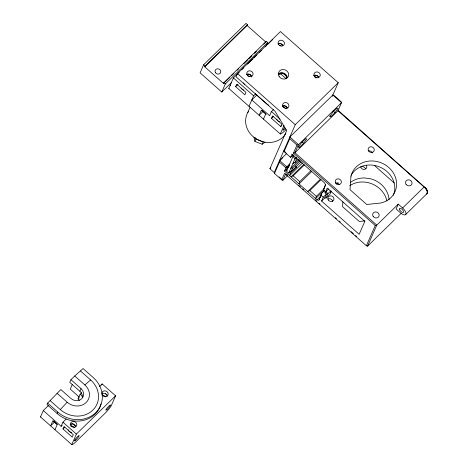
<?xml version="1.0" encoding="UTF-8"?>
<svg xmlns="http://www.w3.org/2000/svg" width="468" height="468" viewBox="0 0 468 468"><rect width="100%" height="100%" fill="white"/><g stroke="black" fill="none" stroke-linecap="round" stroke-linejoin="round"><path stroke-width="0.7" d="M287.557 175.711L282.894 180.262L281.718 179.835L274.488 173.441L279.46 162.115L279.548 160.454L286.726 153.446M293.015 155.206L290.581 157.347L284.082 151.597L289.762 138.651L289.85 136.989L332.836 95.016L334.012 95.443L341.242 101.837L341.505 102.691L337.954 110.781L294.969 152.755L293.436 153.135L375.242 225.512L376.775 225.126L398.268 204.142L402.603 207.979A5.856 2.492 45.7 0 1 405.873 214.239A5.856 2.492 45.7 0 1 400.473 212.829L396.139 208.997L398.268 204.142M342.898 201.778L342.558 206.675L359.289 221.481L364.987 220.873M405.452 214.736L427.366 193.255L427.319 191.529L426.12 189.236L426.213 188.616L338.235 110.413M427.366 193.255L427.231 190.546L426.213 188.616M325.26 185.784L325.5 184.801M289.756 163.935L285.966 167.866L284.544 171.101L317.064 199.877L318.866 200.345L321.627 193.413L324.693 190.423M328.723 188.861L325.564 191.944L323.394 190.031L325.623 184.31M296.098 166.081L296.648 167.129L290.324 173.3L289.604 175.582L302.585 162.905M310.951 170.644L299.719 181.613L298.999 183.889L311.746 171.446M323.996 188.838L316.339 196.32L315.619 198.596L324.289 190.131M319.223 199.538L321.627 193.413M393.208 195.314L394.384 192.202A23.435 20.896 23.7 0 0 379.156 166.76A23.435 20.896 23.7 0 0 351.099 175.33M99.368 386.626L102.141 383.924L115.578 395.811L110.963 406.335A11.753 1.802 -48.5 0 1 105.721 412.647L75.243 442.412A11.753 1.802 -48.5 0 1 71.768 444.6L40.505 416.941L43.308 410.547L48.473 405.504M47.654 403.112L57.775 412.062A27.337 24.383 23.7 0 0 95.712 412.682A27.337 24.383 23.7 0 0 93.173 377.5L83.058 368.55L74.74 375.974L70.949 379.683L81.063 388.633A7.81 6.967 23.7 0 1 81.789 398.683A7.81 6.967 23.7 0 1 70.949 398.508L60.834 389.557L47.654 403.112L47.016 404.568L57.137 413.519A27.337 24.383 23.7 0 0 63.771 417.977L66.228 419.059A27.337 24.383 23.7 0 0 101.024 403.878M229.8 77.343L223.529 83.468L204.738 66.842L247.092 25.488L247.449 24.681L246.004 23.4L203.644 64.754L200.093 72.844L221.774 92.026L231.713 82.327M204.738 66.842L205.089 66.035L247.449 24.681M70.949 379.683L69.773 382.35L79.893 391.301A7.81 6.967 23.7 0 1 82.45 397.747M57.137 413.519L57.775 412.062M72.324 384.444L70.27 389.124L79.32 397.133M54.955 429.729L57.231 424.546L52.896 420.714L50.62 425.892L54.54 422.066L57.248 424.464M43.308 410.547L61.132 426.319L62.946 422.189L66.175 419.035M62.981 428.963L64.052 426.535L73.3 434.719L72.236 437.147L62.981 428.963L64.941 427.05M79.893 391.301L81.063 388.633M79.449 400.386A11.911 10.624 23.7 0 0 78.057 398.941L80.151 394.167L81.666 392.687M223.529 83.468L223.879 82.66L266.233 41.301L267.684 42.582L266.315 45.694M221.774 92.026L225.324 83.936L267.684 42.582M71.768 444.6L76.383 434.082L115.578 395.811M286.042 129.607L283.743 131.806A11.753 1.802 -48.5 0 1 280.268 133.994L228.77 88.429L233.386 77.916L239.136 72.3M332.262 96.326L338.247 82.719L280.431 31.572L237.446 73.546L236.024 76.781L275.049 111.302L286.662 130.566L269.907 168.732L274.242 172.569L274.488 173.441M101.62 385.1L102.141 383.924M235.644 86.644L236.709 84.217L245.957 92.401L244.893 94.828L235.644 86.644L238.089 84.252M266.233 41.301L265.882 42.108L247.092 25.488M255.674 93.811L253.621 95.817L249.005 106.335A11.753 1.802 -48.5 0 0 249.28 106.3M247.8 112.484L250.111 107.225M263.461 119.118L265.73 113.94L261.396 110.109L259.126 115.286L263.039 111.46L266.292 114.338M265.052 142.126L262.168 144.238L254.89 141.4L255.955 138.973L255.657 137.563M273.757 109.331L271.446 111.583L269.632 115.713L251.813 99.941L256.973 94.899M271.487 118.351L272.551 115.929L281.8 124.114L280.736 126.535L271.487 118.351L273.447 116.444M262.168 144.238L263.232 141.81L255.955 138.973M280.268 133.994L284.023 125.447M274.225 172.587L295.255 124.693L338.247 82.719M290.581 157.347L292.003 154.112L324.523 182.883L325.611 184.971L323.394 190.031M281.718 179.835L284.556 173.359L366.362 245.735L367.538 246.162L401.205 213.291M293.436 153.135L296.987 145.045L298.52 144.665L341.505 102.691L332.836 95.016M293.922 155.622L292.915 156.604L286.521 171.171L288.692 173.084L290.207 171.604M285.737 173.786L282.894 180.262L279.098 176.904M288.692 173.084L295.086 158.523L296.092 157.541M288.867 172.68L291.032 171.68L292.635 168.041L300.292 160.565M293.974 162.384L292.956 163.379L295.121 162.378L296.718 158.74L294.904 158.927L296.437 157.435M325.564 191.944L327.249 188.107L364.829 221.352L359.143 234.292L321.569 201.047L323.253 197.203L326.412 194.121L327.998 193.617L330.847 190.839M324.728 197.964L326.412 194.121L324.967 192.839L325.833 191.699L327.998 193.617L326.085 197.987L324.728 197.964L321.569 201.047M331.245 191.16L329.876 194.279L326.085 197.987M366.362 245.735L375.242 225.512M367.538 246.162L376.775 225.126L294.969 152.755L298.52 144.665L289.85 136.989M426.12 189.236L425.184 188.066L425.424 187.633M303.627 143.307L306.733 138.955L305.657 138.68L301.486 142.758L298.385 147.104L299.456 147.379L303.627 143.307L302.182 142.026M334.989 112.689L338.089 108.342L337.019 108.067L332.847 112.139L329.747 116.491L330.817 116.766L334.989 112.689L333.058 110.986M426.921 192.412L427.278 191.997M284.544 171.101L288.417 167.088M50.187 400.643L60.302 409.594L67.158 402.211A13.671 12.191 23.7 0 0 86.124 402.521A13.671 12.191 23.7 0 0 84.86 384.93L74.74 375.974M231.367 75.81L233.982 73.254M237.124 70.194L238.692 68.661M243.922 63.554L247.578 59.98M248.625 58.962L251.761 55.897M254.376 53.346L256.47 51.299M263.788 44.156L265.356 42.623M241.751 69.75L243.84 67.708M247.496 64.139L252.726 59.032M253.767 58.014L256.903 54.955M259.518 52.398L261.606 50.357M265.268 46.788L266.31 45.765M267.357 44.747L272.581 39.645M280.736 126.535L281.713 125.582M269.907 168.732L270.943 167.719M295.121 162.378L298.18 159.389M299.491 159.769L290.821 168.234L292.635 168.041M291.032 171.68L301.246 161.712M303.796 164.414L291.049 176.857L293.214 175.857L304.446 164.888M78.057 398.941L79.069 397.952M61.132 426.319L62.168 425.307M320.416 179.121L307.669 191.564L309.834 190.564L321.071 179.595M317.064 199.877L320.709 196.314M319.942 197.256L320.96 196.262M324.967 192.839L325.98 191.851M336.621 184.152L338.165 182.643M330.303 192.524L331.332 191.517M402.603 207.979L424.096 186.989L425.184 188.066M84.86 384.93L90.646 379.969L80.531 371.019M426.254 193.957L426.945 193.752M70.13 424.371L72.715 423.762L75.798 426.488M286.258 174.728L287.334 175.003M314.941 77.121L316.017 78.074M337.954 110.781L424.096 186.989M329.852 115.912L330.817 116.766M279.876 73.154L286.264 78.811M374.265 165.315L394.226 182.976M237.446 73.546L295.255 124.693M255.516 93.963L265.637 102.913A27.337 24.383 23.7 0 0 268.796 105.353M233.386 77.916L253.621 95.817M271.446 111.583L280.051 119.194M289.762 138.651L296.987 145.045M298.496 146.531L299.456 147.379M203.644 64.754L205.089 66.035M223.879 82.66L225.324 83.936M292.915 156.604L295.086 158.523M285.878 152.568L283.813 150.743L284.082 151.597M295.56 166.169L296.648 167.129M321.083 195.291L323.253 197.203M279.548 160.454L286.779 166.848M279.46 162.115L285.966 167.866M285.989 169.463L287.071 170.422M289.242 172.341L290.324 173.3M293.214 175.857L299.719 181.613M309.834 190.564L316.339 196.32M286.281 174.271L287.37 175.237M298.824 185.369L300.462 186.814M302.644 188.744L303.732 189.71M315.186 199.842L316.818 201.293M319 203.217L320.094 204.183M335.363 217.696L336.457 218.661M339.183 221.071L340.271 222.037M351.181 231.689L353.363 233.62M355.54 235.55L356.634 236.51M105.44 393.582L107.617 395.513M57.037 393.26L67.158 402.211M62.946 422.189L76.383 434.082M253.989 137.165L254.89 141.4M427.383 191.359L427.495 192.494M427.231 190.546L427.319 191.529M426.834 189.604L426.851 190.412M54.423 421.422A3.223 0.491 -48.5 0 1 53.908 420.943M80.151 394.167A11.911 10.624 23.7 0 1 82.672 397.238M90.646 379.969A23.435 20.896 23.7 0 1 92.816 410.126A23.435 20.896 23.7 0 1 60.302 409.594M40.78 416.906A11.753 1.802 -48.5 0 1 40.505 416.941M71.657 432.426A3.516 3.136 23.7 0 1 68.164 429.706M70.721 426.067A3.516 3.136 23.7 0 1 74.324 427.576M102.182 393.617A3.223 2.872 23.7 0 1 107.108 396.238M102.077 395.448A3.516 3.136 23.7 0 1 105.68 396.958M70.826 424.236A3.223 2.872 23.7 0 1 75.752 426.851M229.051 88.399A11.753 1.808 -48.6 0 1 228.77 88.429M230.279 85.802A5.271 0.807 -48.5 0 1 230.414 85.352M243.641 90.014A3.516 3.136 23.7 0 1 241.043 87.996M244.916 84.568A3.223 2.872 23.7 0 1 243.313 82.766M262.753 110.945A3.223 0.491 -48.5 0 1 262.296 110.524M285.293 128.413A3.516 0.538 -48.5 0 1 282.976 130.192A3.516 0.538 -48.5 0 1 284.737 127.431M279.484 121.727A3.516 3.136 23.7 0 1 276.664 119.1M246.776 74.494A3.124 2.785 23.7 0 1 251.556 77.033M247.572 75.757A3.124 2.785 23.7 0 1 249.801 76.623M278.478 74.336A4.885 4.352 23.7 0 1 283.626 73.458A4.885 4.352 23.7 0 1 286.878 77.612M282.625 106.207A3.124 2.785 23.7 0 1 287.241 108.009M313.981 75.594A3.124 2.785 23.7 0 1 318.597 77.39M278.132 43.881A3.124 2.785 23.7 0 1 282.754 45.677M283.421 107.47A3.124 2.785 23.7 0 1 286.176 108.933M278.296 74.74A4.885 4.352 23.7 0 1 283.45 73.862A4.885 4.352 23.7 0 1 286.703 78.016M279.729 45.25A3.124 2.785 23.7 0 1 281.157 46.01M314.771 76.851A3.124 2.785 23.7 0 1 317 77.723M278.507 74.102A15.625 13.935 23.7 0 1 281.157 73.932M285.866 133.526A21.774 19.416 23.7 0 1 256.511 139.084A21.774 19.416 23.7 0 1 248.561 111.249M280.174 160.489A2.732 0.421 -48.5 0 1 282.777 157.716M246.724 74.418A3.223 2.872 23.7 0 1 251.486 76.272M278.08 43.805A3.223 2.872 23.7 0 1 282.842 45.659M313.7 75.652A3.223 2.872 23.7 0 1 318.819 77.875M282.391 106.236A3.223 2.872 23.7 0 1 287.253 107.792M278.185 74.079A5.271 4.703 23.7 0 1 283.748 73.131A5.271 4.703 23.7 0 1 287.264 77.618M349.684 185.755A23.435 20.896 23.7 0 1 386.913 200.901M350.321 182.543A23.435 20.896 23.7 0 1 364.56 177.939L370.562 178.764A23.435 20.896 23.7 0 1 389.089 199.643M360.787 166.936A3.124 2.785 23.7 0 1 365.409 168.737M366.292 165.216A3.124 2.785 23.7 0 1 365.104 169.24A3.124 2.785 23.7 0 1 360.834 167.281M327.916 199.035A3.124 2.785 23.7 0 1 332.69 201.573M289.587 165.532A2.732 0.421 -48.5 0 1 287.083 167.977A2.732 0.421 -48.5 0 1 287.785 166.374L288.229 165.836A2.732 0.421 -48.5 0 1 289.622 164.408M368.433 150.889A3.124 2.785 23.7 0 1 372.335 152.96M335.562 182.988A3.124 2.785 23.7 0 1 339.101 184.369M293.12 154.692A2.732 0.421 -48.5 0 1 292.67 154.575M350.947 176.395L350.017 189.686L366.748 204.493L380.987 202.972A23.435 20.896 23.7 0 0 388.727 167.462A23.435 20.896 23.7 0 0 350.947 176.395M75.617 440.166A3.516 0.538 -48.5 0 0 79.186 435.661A3.516 0.538 -48.5 0 0 75.664 438.727A3.516 0.538 -48.5 0 0 75.617 440.166M106.973 409.553A3.516 0.538 -48.5 0 0 110.542 405.048A3.516 0.538 -48.5 0 0 107.026 408.114A3.516 0.538 -48.5 0 0 106.973 409.553M71.025 425.798A3.223 2.872 23.7 0 0 76.5 425.886A3.223 2.872 23.7 0 0 73.447 421.44A3.223 2.872 23.7 0 0 71.025 425.798M102.381 395.179A3.223 2.872 23.7 0 0 107.856 395.267A3.223 2.872 23.7 0 0 104.803 390.827A3.223 2.872 23.7 0 0 102.381 395.179M247.279 75.167A3.223 2.872 23.7 0 0 252.755 75.26A3.223 2.872 23.7 0 0 249.701 70.814A3.223 2.872 23.7 0 0 247.279 75.167M278.635 44.554A3.223 2.872 23.7 0 0 284.111 44.641A3.223 2.872 23.7 0 0 281.052 40.201A3.223 2.872 23.7 0 0 278.635 44.554M314.209 75.798A3.223 2.872 23.7 0 0 319.667 76.764A3.223 2.872 23.7 0 0 317.444 71.967A3.223 2.872 23.7 0 0 314.209 75.798M283.251 107.055A3.223 2.872 23.7 0 0 288.686 106.792A3.223 2.872 23.7 0 0 285.322 102.527A3.223 2.872 23.7 0 0 283.251 107.055M279.203 76.623A5.271 4.703 23.7 0 0 288.165 76.77A5.271 4.703 23.7 0 0 283.163 69.498A5.271 4.703 23.7 0 0 279.203 76.623M406.066 184.316A3.317 2.96 23.7 0 0 411.705 184.41A3.317 2.96 23.7 0 0 408.558 179.829A3.317 2.96 23.7 0 0 406.066 184.316M328.32 200.07A3.124 2.785 23.7 0 0 333.625 200.158A3.124 2.785 23.7 0 0 330.665 195.846A3.124 2.785 23.7 0 0 328.32 200.07M373.195 216.409A3.317 2.96 23.7 0 0 378.834 216.503A3.317 2.96 23.7 0 0 375.687 211.928A3.317 2.96 23.7 0 0 373.195 216.409M335.772 183.082A3.124 2.785 23.7 0 0 341.084 183.163A3.124 2.785 23.7 0 0 338.124 178.858A3.124 2.785 23.7 0 0 335.772 183.082M368.649 150.983A3.124 2.785 23.7 0 0 373.955 151.07A3.124 2.785 23.7 0 0 370.995 146.759A3.124 2.785 23.7 0 0 368.649 150.983M399.754 209.939A2.732 1.164 45.7 0 0 403.363 212.425A2.732 1.164 45.7 0 0 401.497 208.845A2.732 1.164 45.7 0 0 399.754 209.939M215.532 72.745A2.931 2.615 23.7 0 0 220.51 72.827A2.931 2.615 23.7 0 0 217.731 68.784A2.931 2.615 23.7 0 0 215.532 72.745"/></g></svg>
